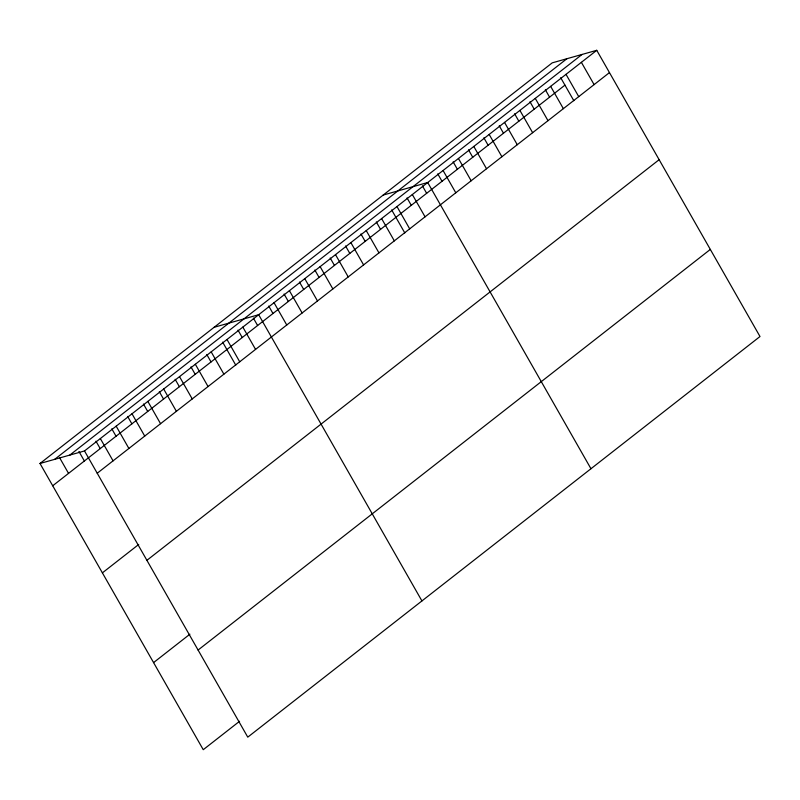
<?xml version="1.0" encoding="UTF-8"?>
<svg xmlns="http://www.w3.org/2000/svg" width="800" height="800" viewBox="0 0 800 800"><rect width="100%" height="100%" fill="white"/><g stroke="black" fill="none" stroke-linecap="round" stroke-linejoin="round"><path stroke-width="1.2" d="M40 463.48L552.23 62.85L596.75 50.31L760 336.52L247.77 737.15L84.51 450.94L40 463.48L203.25 749.69L239.57 721.28M54.69 459.34L566.92 58.71M69.82 455.08L582.06 54.45M84.51 450.94L596.75 50.31M52.71 485.77L564.95 85.14M97.23 473.23L609.46 72.6M102.39 572.86L138.71 544.46M146.91 560.32L659.14 159.69M153.57 662.6L189.9 634.19M198.09 650.05L710.32 249.43M383.2 195.06L427.71 182.52L590.96 468.73M214.16 327.27L258.67 314.72L421.93 600.93M581.38 62.33L594.1 84.62M566.02 74.35L578.73 96.64M560.71 77.71L573.82 100.7M550.65 86.37L563.36 108.66M545.34 89.73L549.58 97.16M535.28 98.39L548 120.68M529.98 101.75L534.22 109.18M519.91 110.4L532.63 132.7M514.61 113.77L518.85 121.2M504.55 122.42L517.26 144.71M499.24 125.79L503.48 133.22M489.18 134.44L501.89 156.73M483.88 137.81L488.11 145.24M473.81 146.46L486.53 168.75M468.51 149.83L472.75 157.26M458.45 158.48L471.16 180.77M453.14 161.84L457.38 169.28M443.08 170.5L455.79 192.79M437.77 173.86L442.01 181.29M422.41 185.88L426.65 193.31M412.34 194.54L425.06 216.83M407.04 197.9L411.28 205.33M396.98 206.56L409.69 228.85M391.67 209.92L404.78 232.9M381.61 218.57L394.33 240.86M376.31 221.94L380.54 229.37M366.24 230.59L378.96 252.88M360.94 233.96L365.18 241.39M350.88 242.61L363.59 264.9M345.57 245.98L349.81 253.41M335.51 254.63L348.22 276.92M330.21 258L334.44 265.43M320.14 266.65L332.86 288.94M314.84 270.01L319.08 277.44M304.78 278.67L317.49 300.96M299.47 282.03L303.71 289.46M289.41 290.69L302.12 312.98M284.1 294.05L288.34 301.48M274.04 302.71L286.76 325M268.74 306.07L272.98 313.5M253.37 318.09L257.61 325.52M242.84 327.11L255.56 349.4M238 330.11L242.24 337.54M227.01 339.49L239.72 361.78M222.64 342.13L235.75 365.11M211.18 351.87L223.89 374.17M206.8 354.51L211.04 361.94M195.34 364.26L208.06 386.55M190.97 366.89L195.21 374.32M179.51 376.64L192.23 398.93M175.14 379.28L179.38 386.71M163.68 389.02L176.39 411.31M159.31 391.66L163.54 399.09M147.85 401.41L160.56 423.7M143.47 404.04L147.71 411.47M132.01 413.79L144.73 436.08M127.64 416.43L131.88 423.86M116.18 426.17L128.89 448.46M111.81 428.81L116.05 436.24M100.35 438.56L113.06 460.85M95.97 441.19L100.21 448.62M78.93 451.45L84.38 461.01M59.47 457.47L68.55 473.39"/></g></svg>
